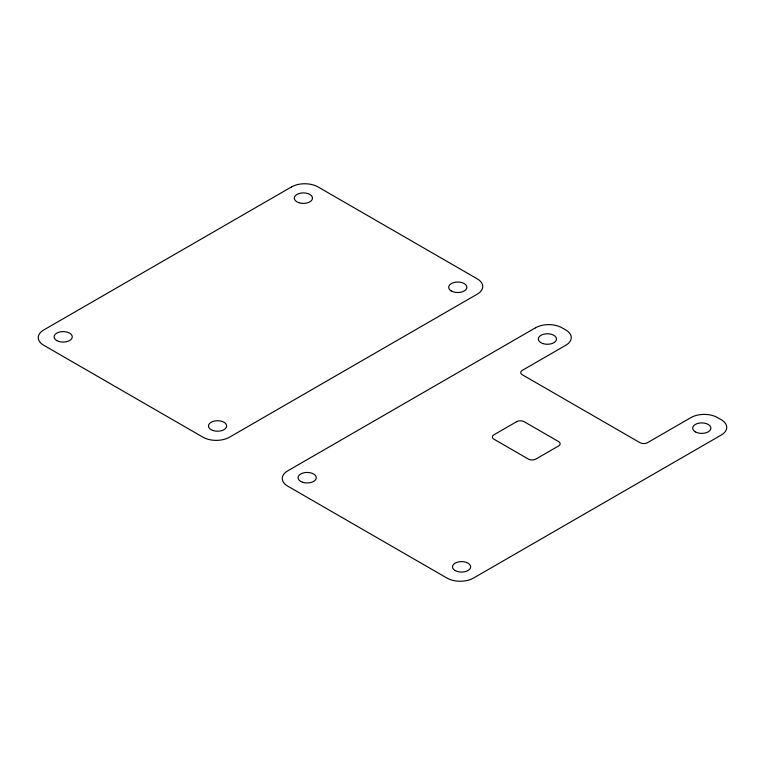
<?xml version="1.0" encoding="UTF-8"?>
<svg xmlns="http://www.w3.org/2000/svg" width="765" height="765" viewBox="0 0 765 765"><rect width="100%" height="100%" fill="white"/><g stroke="black" fill="none" stroke-linecap="round" stroke-linejoin="round"><path stroke-width="1.15" d="M291.522 186.918L43.739 329.973A18.723 10.815 0 0 0 43.739 345.264L203.002 437.207A18.723 10.815 0 0 0 229.481 437.207L477.264 294.152A18.723 10.815 0 0 0 477.264 278.862L318.001 186.918A18.723 10.815 0 0 0 291.522 186.918M535.519 327.793L287.736 470.848A18.723 10.815 0 0 0 287.736 486.138L446.999 578.082A18.723 10.815 0 0 0 473.478 578.082L721.261 435.027A18.723 10.815 0 0 0 721.261 419.736L717.484 417.556A18.723 10.815 0 0 0 691.005 417.556L647.496 442.667A5.345 3.089 0 0 1 639.932 442.667L522.285 374.745A5.345 3.089 0 0 1 522.285 370.375L565.784 345.264A18.723 10.815 0 0 0 565.784 329.973L561.998 327.793A18.723 10.815 0 0 0 535.519 327.793M516.605 421.706L493.913 434.807A5.345 3.089 0 0 0 493.913 439.177L528.338 459.048A5.345 3.089 0 0 0 535.902 459.048L558.593 445.947A5.345 3.089 0 0 0 558.593 441.577L524.168 421.706A5.345 3.089 0 0 0 516.605 421.706M298.847 202.687A9.094 5.25 0 0 0 312.493 198.145A9.094 5.25 0 0 0 298.847 193.593A9.094 5.25 0 0 0 298.847 202.687M451.35 290.987A9.094 5.25 0 0 0 466.564 288.635A9.094 5.25 0 0 0 455.424 282.199A9.094 5.25 0 0 0 451.35 290.987M213.014 430.513A9.094 5.25 0 0 0 226.66 425.962A9.094 5.25 0 0 0 213.014 421.419A9.094 5.25 0 0 0 213.014 430.513M56.744 340.54A9.094 5.25 0 0 0 71.967 338.187A9.094 5.25 0 0 0 60.827 331.761A9.094 5.25 0 0 0 56.744 340.54M542.854 343.561A9.094 5.25 0 0 0 556.499 339.019A9.094 5.25 0 0 0 542.854 334.468A9.094 5.25 0 0 0 542.854 343.561M695.356 431.862A9.094 5.25 0 0 0 710.57 429.509A9.094 5.25 0 0 0 699.43 423.074A9.094 5.25 0 0 0 695.356 431.862M455.137 570.547A9.094 5.25 0 0 0 470.351 568.194A9.094 5.25 0 0 0 459.21 561.768A9.094 5.25 0 0 0 455.137 570.547M302.634 482.256A9.094 5.25 0 0 0 316.28 477.704A9.094 5.25 0 0 0 302.634 473.153A9.094 5.25 0 0 0 302.634 482.256"/></g></svg>
